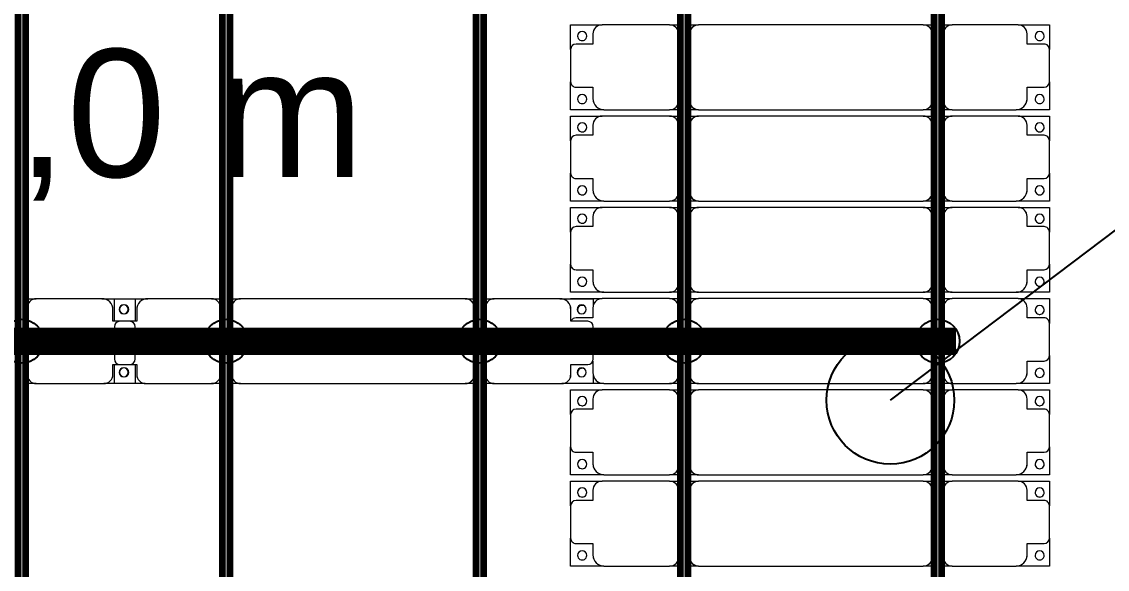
# Model space of a CAD drawing. Header units: millimetres. Extents: x 312848 to 517332, y -142134 to -35114.
# Drawn here: x 394305 to 400254, y -104578 to -101578 of the extents above; entities that cross this region are included whole.
import ezdxf

# ---------------------------------------------------------------- set-up
doc = ezdxf.new("R2010")
doc.units = ezdxf.units.MM
for name, color, linetype, lineweight in [('A-ANNO-DIMS', 211, 'Continuous', 9), ('A-ANNO-DIMS-500', 211, 'Continuous', 9), ('A-GENM', 13, 'Continuous', 9), ('S-BEAM', 12, 'Continuous', 9)]:
    doc.layers.add(name, color=color, linetype=linetype, lineweight=lineweight)
for name, color, linetype in [('GC-BICH NEO', 6, 'Continuous'), ('GC-DAY NEO', 5, 'Continuous'), ('GC-GHI CHU', 2, 'Continuous'), ('GC-HOP 40x60 GIA CUONG', 1, 'Continuous')]:
    doc.layers.add(name, color=color, linetype=linetype)
doc.styles.add('GC_VN', font='arial.ttf')
doc.styles.add('Trebuchet MS', font='trebuc.ttf', dxfattribs={"width": 0.8, "height": 1500})
doc.dimstyles.new('Arc_Length_-_3mm_Trebuchet_MS_3', dxfattribs={"dimscale": 304.8, "dimtxt": 1546.42636, "dimasz": 1.64042, "dimexe": 2.46063, "dimexo": 2.46063, "dimgap": 0.492126, "dimtad": 1, "dimdec": 0, "dimrnd": 10, "dimzin": 0, "dimdsep": 46, "dimtxsty": 'Trebuchet MS', "dimblk1": 'OBLIQUE', "dimblk2": 'OBLIQUE', "dimsah": 1, "dimcen": 0.09, "dimdle": 1.64042, "dimazin": 0, "dimtfac": 1, "dimtdec": 4, "dimtix": 1, "dimtmove": 0, "dimatfit": 3, "dimfxl": 1, "dimtvp": 1, "dimtfill": 1, "dimtolj": 1, "dimtzin": 0, "dimarcsym": 2})

# ---------------------------------------------------------------- blocks, each defined once
blk = doc.blocks.new('Dai phao do pin - DẢI PHAO ĐỠ PIN-67477-KHUNG KẾT CẤU BÈ PIN 3')
at = {"layer": 'A-GENM', "color": 7}
for p, q in [((65970, 241.6), (66029.7, 241.6)), ((66389.7, 241.6), (66029.7, 241.6)), ((66389.7, 241.6), (66572.2, 241.6)), ((66457.8, 241.6), (66640.3, 241.6)), ((66457.8, 118.2), (66457.8, 241.6)), ((66572.2, 241.6), (66572.2, 118.2)), ((66990.3, 241.6), (66640.3, 241.6)), ((66990.3, 241.6), (67050, 241.6)), ((67090, 241.6), (67149.7, 241.6)), ((68380.3, 241.6), (67149.7, 241.6)), ((68380.3, 241.6), (68440, 241.6)), ((68480, 241.6), (68539.7, 241.6)), ((68899.7, 241.6), (68539.7, 241.6)), ((68899.7, 241.6), (69082.2, 241.6)), ((69082.2, 241.6), (69082.2, 196.5)), ((65979.7, 191.6), (65979.7, -173.4)), ((66449.7, 118.2), (66449.7, 181.6)), ((66580.3, 181.6), (66580.3, 118.2)), ((67040.3, -173.4), (67040.3, 191.6)), ((67099.7, 191.6), (67099.7, -173.4)), ((68430.3, -173.4), (68430.3, 191.6)), ((68489.7, 191.6), (68489.7, -173.4)), ((68959.7, 118.2), (68959.7, 181.6)), ((66542.2, 118.2), (66449.7, 118.2)), ((66457.8, 88.2), (66457.8, -88.2)), ((66580.3, 118.2), (66487.8, 118.2)), ((66572.2, -88.2), (66572.2, 88.2)), ((69052.2, 118.2), (68959.7, 118.2)), ((69082.2, -88.2), (69082.2, 88.2)), ((66449.7, -173.4), (66449.7, -118.2)), ((66449.7, -118.2), (66542.2, -118.2)), ((66457.8, -223.4), (66457.8, -118.2)), ((66487.8, -118.2), (66580.3, -118.2)), ((66572.2, -118.2), (66572.2, -223.4)), ((66580.3, -118.2), (66580.3, -173.4)), ((68959.7, -173.4), (68959.7, -118.2)), ((68959.7, -118.2), (69052.2, -118.2)), ((69082.2, -169.7), (69082.2, -223.4)), ((66029.7, -223.4), (65970, -223.4)), ((66029.7, -223.4), (66399.7, -223.4)), ((66572.2, -223.4), (66399.7, -223.4)), ((66626.5, -223.4), (66457.8, -223.4)), ((66630.3, -223.4), (66990.3, -223.4)), ((67050, -223.4), (66990.3, -223.4)), ((67149.7, -223.4), (67090, -223.4)), ((67149.7, -223.4), (68380.3, -223.4)), ((68440, -223.4), (68380.3, -223.4)), ((68539.7, -223.4), (68480, -223.4)), ((68539.7, -223.4), (68909.7, -223.4)), ((69082.2, -223.4), (68909.7, -223.4))]:
    blk.add_line(p, q, dxfattribs=at)
for centre, radius, start, end in [((66029.7, 191.6), 50, 90, 180), ((66389.7, 181.6), 60, 0, 90), ((66640.3, 181.6), 60, 90, 180), ((66990.3, 191.6), 50, 0, 90), ((67149.7, 191.6), 50, 90, 180), ((67149.7, 191.6), 50, 105, 180), ((68380.3, 191.6), 50, 0, 90), ((68380.3, 191.6), 50, 15, 90), ((68539.7, 191.6), 50, 90, 180), ((68899.7, 181.6), 60, 360, 90), ((66029.7, 191.6), 50, 135, 180), ((66389.7, 181.6), 60, 0, 30), ((66508.6, 183.2), 25, 0, 180), ((66508.6, 183.2), 25, 180, 0), ((66511.4, 183.2), 25, 0, 180), ((66511.4, 183.2), 25, 180, 360), ((66640.3, 181.6), 60, 150, 180), ((66990.3, 191.6), 50, 0, 45), ((68539.7, 191.6), 50, 135, 180), ((68899.7, 181.6), 60, 360, 30), ((69018.6, 183.2), 25, 0, 180), ((69018.6, 183.2), 25, 180, 0), ((66487.8, 88.2), 30, 90, 180), ((66542.2, 88.2), 30, 0, 90), ((69052.2, 88.2), 30, 0, 90), ((66487.8, -88.2), 30, 180, 270), ((66542.2, -88.2), 30, 270, 0), ((69052.2, -88.2), 30, 270, 0), ((69052.2, -88.2), 30, 300, 330), ((66029.7, -173.4), 50, 180, 270), ((66029.7, -173.4), 50, 180, 225), ((66399.7, -173.4), 50, 270, 0), ((66399.7, -173.4), 50, 315, 0), ((66508.6, -161.8), 25, 0, 180), ((66508.6, -161.8), 25, 180, 360), ((66511.4, -161.8), 25, 0, 180), ((66511.4, -161.8), 25, 180, 0), ((66630.3, -173.4), 50, 180, 270), ((66630.3, -173.4), 50, 180, 225), ((66990.3, -173.4), 50, 270, 0), ((66990.3, -173.4), 50, 315, 0), ((67149.7, -173.4), 50, 180, 270), ((67149.7, -173.4), 50, 180, 270), ((68380.3, -173.4), 50, 270, 0), ((68380.3, -173.4), 50, 285, 0), ((68539.7, -173.4), 50, 180, 270), ((68539.7, -173.4), 50, 180, 225), ((68909.7, -173.4), 50, 270, 0), ((68909.7, -173.4), 50, 315, 0), ((69018.6, -161.8), 25, 0, 180), ((69018.6, -161.8), 25, 180, 0)]:
    blk.add_arc(centre, radius, start, end, dxfattribs=at)
blk = doc.blocks.new('Dải phao đi lại kèm đỡ invester - DẢI PHAO ĐI LẠI-V20-KHUNG KẾT CẤU BÈ PIN 3')
at = {"layer": 'A-GENM', "color": 7}
for p, q in [((28758.4, 1312.2), (28911.8, 1312.2)), ((28758.4, 1129.7), (28758.4, 1312.2)), ((29088.2, 1312.2), (28911.8, 1312.2)), ((29088.2, 1312.2), (29223.4, 1312.2)), ((29223.4, 1312.2), (29223.4, 1139.7)), ((29258.4, 1312.2), (29411.8, 1312.2)), ((29258.4, 1129.7), (29258.4, 1312.2)), ((29588.2, 1312.2), (29411.8, 1312.2)), ((29588.2, 1312.2), (29723.4, 1312.2)), ((29723.4, 1312.2), (29723.4, 1139.7)), ((29794.6, 1312.2), (29803.5, 1312.2)), ((30169.7, 1312.2), (30176.8, 1312.2)), ((30223.4, 1312.2), (30223.4, 1139.7)), ((30258.4, 1312.2), (30411.8, 1312.2)), ((30258.4, 1129.7), (30258.4, 1312.2)), ((30588.2, 1312.2), (30411.8, 1312.2)), ((30588.2, 1312.2), (30723.4, 1312.2)), ((30723.4, 1312.2), (30723.4, 1139.7)), ((30758.4, 1312.2), (30911.8, 1312.2)), ((30758.4, 1129.7), (30758.4, 1312.2)), ((31088.2, 1312.2), (30911.8, 1312.2)), ((31088.2, 1312.2), (31223.4, 1312.2)), ((31223.4, 1312.2), (31223.4, 1139.7)), ((31258.4, 1312.2), (31411.8, 1312.2)), ((31258.4, 1129.7), (31258.4, 1312.2)), ((31588.2, 1312.2), (31411.8, 1312.2)), ((31588.2, 1312.2), (31723.4, 1312.2)), ((31723.4, 1312.2), (31723.4, 1139.7)), ((28881.8, 1282.2), (28881.8, 1189.7)), ((29118.2, 1189.7), (29118.2, 1282.2)), ((29381.8, 1282.2), (29381.8, 1189.7)), ((29618.2, 1189.7), (29618.2, 1282.2)), ((30118.2, 1189.7), (30118.2, 1282.2)), ((30381.8, 1282.2), (30381.8, 1189.7)), ((30618.2, 1189.7), (30618.2, 1282.2)), ((30881.8, 1282.2), (30881.8, 1189.7)), ((31118.2, 1189.7), (31118.2, 1282.2)), ((31381.8, 1282.2), (31381.8, 1189.7)), ((31618.2, 1189.7), (31618.2, 1282.2)), ((28881.8, 1189.7), (28818.4, 1189.7)), ((29173.4, 1189.7), (29118.2, 1189.7)), ((29223.4, 769.7), (29223.4, 1139.7)), ((29381.8, 1189.7), (29318.4, 1189.7)), ((29673.4, 1189.7), (29618.2, 1189.7)), ((29723.4, 769.7), (29723.4, 1139.7)), ((29758.4, 1129.7), (29758.4, 1188.8)), ((29881.8, 1189.7), (29818.4, 1189.7)), ((30173.4, 1189.7), (30118.2, 1189.7)), ((30223.4, 769.7), (30223.4, 1139.7)), ((30381.8, 1189.7), (30318.4, 1189.7)), ((30673.4, 1189.7), (30618.2, 1189.7)), ((30723.4, 769.7), (30723.4, 1139.7)), ((30881.8, 1189.7), (30818.4, 1189.7)), ((31173.4, 1189.7), (31118.2, 1189.7)), ((31223.4, 769.7), (31223.4, 1139.7)), ((31381.8, 1189.7), (31318.4, 1189.7)), ((31673.4, 1189.7), (31618.2, 1189.7)), ((31723.4, 769.7), (31723.4, 1139.7)), ((28758.4, 1129.7), (28758.4, 769.7)), ((29258.4, 1129.7), (29258.4, 769.7)), ((29758.4, 1129.7), (29758.4, 769.7)), ((30258.4, 1129.7), (30258.4, 769.7)), ((30758.4, 1129.7), (30758.4, 769.7)), ((31258.4, 1129.7), (31258.4, 769.7)), ((28758.4, 710), (28758.4, 769.7)), ((28808.4, 719.7), (29173.4, 719.7)), ((29223.4, 769.7), (29223.4, 710)), ((29258.4, 710), (29258.4, 769.7)), ((29308.4, 719.7), (29673.4, 719.7)), ((29723.4, 769.7), (29723.4, 710)), ((29758.4, 710), (29758.4, 769.7)), ((29808.4, 719.7), (30173.4, 719.7)), ((30223.4, 769.7), (30223.4, 710)), ((30258.4, 710), (30258.4, 769.7)), ((30308.4, 719.7), (30673.4, 719.7)), ((30723.4, 769.7), (30723.4, 710)), ((30758.4, 710), (30758.4, 769.7)), ((30808.4, 719.7), (31173.4, 719.7)), ((31223.4, 769.7), (31223.4, 710)), ((31258.4, 710), (31258.4, 769.7)), ((31308.4, 719.7), (31673.4, 719.7)), ((31723.4, 769.7), (31723.4, 710)), ((28758.4, 610.3), (28758.4, 670)), ((29173.4, 660.3), (28808.4, 660.3)), ((29223.4, 670), (29223.4, 610.3)), ((29258.4, 610.3), (29258.4, 670)), ((29673.4, 660.3), (29308.4, 660.3)), ((29723.4, 670), (29723.4, 610.3)), ((29758.4, 610.3), (29758.4, 670)), ((30173.4, 660.3), (29808.4, 660.3)), ((30223.4, 670), (30223.4, 610.3)), ((30258.4, 610.3), (30258.4, 670)), ((30673.4, 660.3), (30308.4, 660.3)), ((30723.4, 670), (30723.4, 610.3)), ((30758.4, 610.3), (30758.4, 670)), ((31173.4, 660.3), (30808.4, 660.3)), ((31223.4, 670), (31223.4, 610.3)), ((31258.4, 610.3), (31258.4, 670)), ((31673.4, 660.3), (31308.4, 660.3)), ((31723.4, 670), (31723.4, 610.3)), ((28758.4, 610.3), (28758.4, -620.3)), ((29223.4, -620.3), (29223.4, 610.3)), ((29258.4, 610.3), (29258.4, -620.3)), ((29723.4, -620.3), (29723.4, 610.3)), ((29758.4, 610.3), (29758.4, -620.3)), ((30223.4, -620.3), (30223.4, 610.3)), ((30258.4, 610.3), (30258.4, -620.3)), ((30723.4, -620.3), (30723.4, 610.3)), ((30758.4, 610.3), (30758.4, -620.3)), ((31223.4, -620.3), (31223.4, 610.3)), ((31258.4, 610.3), (31258.4, -620.3)), ((31723.4, -620.3), (31723.4, 610.3)), ((28758.4, -680), (28758.4, -620.3)), ((29223.4, -620.3), (29223.4, -680)), ((29258.4, -680), (29258.4, -620.3)), ((29723.4, -620.3), (29723.4, -680)), ((29758.4, -680), (29758.4, -620.3)), ((30223.4, -620.3), (30223.4, -680)), ((30258.4, -680), (30258.4, -620.3)), ((30723.4, -620.3), (30723.4, -680)), ((30758.4, -680), (30758.4, -620.3)), ((31223.4, -620.3), (31223.4, -680)), ((31258.4, -680), (31258.4, -620.3)), ((31723.4, -620.3), (31723.4, -680)), ((28808.4, -670.3), (29173.4, -670.3)), ((29308.4, -670.3), (29673.4, -670.3)), ((29808.4, -670.3), (30173.4, -670.3)), ((30308.4, -670.3), (30673.4, -670.3)), ((30808.4, -670.3), (31173.4, -670.3)), ((31308.4, -670.3), (31673.4, -670.3)), ((28758.4, -779.7), (28758.4, -720)), ((29173.4, -729.7), (28808.4, -729.7)), ((29223.4, -720), (29223.4, -779.7)), ((29258.4, -779.7), (29258.4, -720)), ((29673.4, -729.7), (29308.4, -729.7)), ((29723.4, -720), (29723.4, -779.7)), ((29758.4, -779.7), (29758.4, -720)), ((30173.4, -729.7), (29808.4, -729.7)), ((30223.4, -720), (30223.4, -779.7)), ((30258.4, -779.7), (30258.4, -720)), ((30673.4, -729.7), (30308.4, -729.7)), ((30723.4, -720), (30723.4, -779.7)), ((30758.4, -779.7), (30758.4, -720)), ((31173.4, -729.7), (30808.4, -729.7)), ((31223.4, -720), (31223.4, -779.7)), ((31258.4, -779.7), (31258.4, -720)), ((31673.4, -729.7), (31308.4, -729.7)), ((31723.4, -720), (31723.4, -779.7)), ((28758.4, -779.7), (28758.4, -1129.7)), ((29223.4, -1139.7), (29223.4, -779.7)), ((29258.4, -779.7), (29258.4, -1129.7)), ((29723.4, -1139.7), (29723.4, -779.7)), ((29758.4, -779.7), (29758.4, -1129.7)), ((30223.4, -1139.7), (30223.4, -779.7)), ((30258.4, -779.7), (30258.4, -1129.7)), ((30723.4, -1139.7), (30723.4, -779.7)), ((30758.4, -779.7), (30758.4, -1129.7)), ((31223.4, -1139.7), (31223.4, -779.7)), ((31258.4, -779.7), (31258.4, -1129.7)), ((31723.4, -1139.7), (31723.4, -779.7)), ((28758.4, -1312.2), (28758.4, -1129.7)), ((29258.4, -1312.2), (29258.4, -1129.7)), ((29758.4, -1312.2), (29758.4, -1129.7)), ((30258.4, -1312.2), (30258.4, -1129.7)), ((30758.4, -1312.2), (30758.4, -1129.7)), ((31258.4, -1312.2), (31258.4, -1129.7)), ((28818.4, -1189.7), (28881.8, -1189.7)), ((28881.8, -1189.7), (28881.8, -1282.2)), ((29118.2, -1282.2), (29118.2, -1189.7)), ((29118.2, -1189.7), (29173.4, -1189.7)), ((29223.4, -1139.7), (29223.4, -1312.2)), ((29318.4, -1189.7), (29381.8, -1189.7)), ((29381.8, -1189.7), (29381.8, -1282.2)), ((29618.2, -1282.2), (29618.2, -1189.7)), ((29618.2, -1189.7), (29673.4, -1189.7)), ((29723.4, -1139.7), (29723.4, -1312.2)), ((29818.4, -1189.7), (29881.8, -1189.7)), ((29881.8, -1189.7), (29881.8, -1282.2)), ((30118.2, -1282.2), (30118.2, -1189.7)), ((30118.2, -1189.7), (30173.4, -1189.7)), ((30223.4, -1139.7), (30223.4, -1312.2)), ((30318.4, -1189.7), (30381.8, -1189.7)), ((30381.8, -1189.7), (30381.8, -1282.2)), ((30618.2, -1282.2), (30618.2, -1189.7)), ((30618.2, -1189.7), (30673.4, -1189.7)), ((30723.4, -1139.7), (30723.4, -1312.2)), ((30818.4, -1189.7), (30881.8, -1189.7)), ((30881.8, -1189.7), (30881.8, -1282.2)), ((31118.2, -1282.2), (31118.2, -1189.7)), ((31118.2, -1189.7), (31173.4, -1189.7)), ((31223.4, -1139.7), (31223.4, -1312.2)), ((31318.4, -1189.7), (31381.8, -1189.7)), ((31381.8, -1189.7), (31381.8, -1282.2)), ((31618.2, -1282.2), (31618.2, -1189.7)), ((31618.2, -1189.7), (31673.4, -1189.7)), ((31723.4, -1139.7), (31723.4, -1312.2)), ((28911.8, -1312.2), (28758.4, -1312.2)), ((28911.8, -1312.2), (29088.2, -1312.2)), ((29223.4, -1312.2), (29088.2, -1312.2)), ((29411.8, -1312.2), (29258.4, -1312.2)), ((29411.8, -1312.2), (29588.2, -1312.2)), ((29723.4, -1312.2), (29588.2, -1312.2)), ((29911.8, -1312.2), (29758.4, -1312.2)), ((29911.8, -1312.2), (30088.2, -1312.2)), ((30223.4, -1312.2), (30088.2, -1312.2)), ((30411.8, -1312.2), (30258.4, -1312.2)), ((30411.8, -1312.2), (30588.2, -1312.2)), ((30723.4, -1312.2), (30588.2, -1312.2)), ((30911.8, -1312.2), (30758.4, -1312.2)), ((30911.8, -1312.2), (31088.2, -1312.2)), ((31223.4, -1312.2), (31088.2, -1312.2)), ((31411.8, -1312.2), (31258.4, -1312.2)), ((31411.8, -1312.2), (31588.2, -1312.2)), ((31723.4, -1312.2), (31588.2, -1312.2))]:
    blk.add_line(p, q, dxfattribs=at)
for centre, radius, start, end in [((28911.8, 1282.2), 30, 90, 180), ((28911.8, 1282.2), 30, 90, 150), ((29088.2, 1282.2), 30, 0, 90), ((29088.2, 1282.2), 30, 30, 90), ((29411.8, 1282.2), 30, 90, 180), ((29411.8, 1282.2), 30, 90, 150), ((29588.2, 1282.2), 30, 0, 90), ((29588.2, 1282.2), 30, 30, 90), ((30411.8, 1282.2), 30, 90, 180), ((30411.8, 1282.2), 30, 90, 150), ((30588.2, 1282.2), 30, 0, 90), ((30588.2, 1282.2), 30, 30, 90), ((30911.8, 1282.2), 30, 90, 180), ((30911.8, 1282.2), 30, 90, 150), ((31088.2, 1282.2), 30, 0, 90), ((31088.2, 1282.2), 30, 30, 90), ((31411.8, 1282.2), 30, 90, 180), ((31411.8, 1282.2), 30, 90, 150), ((31588.2, 1282.2), 30, 0, 90), ((31588.2, 1282.2), 30, 30, 90), ((28816.8, 1248.6), 25, 90, 270), ((28816.8, 1248.6), 25, 270, 90), ((29161.8, 1248.6), 25, 90, 270), ((29161.8, 1248.6), 25, 270, 90), ((29316.8, 1248.6), 25, 90, 270), ((29316.8, 1248.6), 25, 270, 90), ((29661.8, 1248.6), 25, 90, 270), ((29661.8, 1248.6), 25, 270, 90), ((29816.8, 1248.6), 25, 90, 120), ((29816.8, 1248.6), 25, 330, 90), ((30088.2, 1282.2), 30, 0, 60), ((30161.8, 1248.6), 25, 90, 120), ((30161.8, 1248.6), 25, 330, 90), ((30316.8, 1248.6), 25, 90, 270), ((30316.8, 1248.6), 25, 270, 90), ((30661.8, 1248.6), 25, 90, 270), ((30661.8, 1248.6), 25, 270, 90), ((30816.8, 1248.6), 25, 90, 270), ((30816.8, 1248.6), 25, 270, 90), ((31161.8, 1248.6), 25, 90, 270), ((31161.8, 1248.6), 25, 270, 90), ((31316.8, 1248.6), 25, 90, 270), ((31316.8, 1248.6), 25, 270, 90), ((31661.8, 1248.6), 25, 90, 270), ((31661.8, 1248.6), 25, 270, 90), ((29161.8, 1248.6), 25, 180, 195), ((29661.8, 1248.6), 25, 180, 195), ((30661.8, 1248.6), 25, 180, 195), ((31161.8, 1248.6), 25, 180, 195), ((31661.8, 1248.6), 25, 180, 195), ((28818.4, 1129.7), 60, 90, 180), ((28818.4, 1129.7), 60, 90, 120), ((29173.4, 1139.7), 50, 0, 90), ((29173.4, 1139.7), 50, 45, 90), ((29318.4, 1129.7), 60, 90, 180), ((29318.4, 1129.7), 60, 90, 120), ((29673.4, 1139.7), 50, 0, 90), ((29673.4, 1139.7), 50, 45, 90), ((29818.4, 1129.7), 60, 90, 180), ((29818.4, 1129.7), 60, 105, 120), ((30173.4, 1139.7), 50, 0, 90), ((30173.4, 1139.7), 50, 45, 75), ((30318.4, 1129.7), 60, 90, 180), ((30318.4, 1129.7), 60, 90, 120), ((30673.4, 1139.7), 50, 360, 90), ((30673.4, 1139.7), 50, 45, 90), ((30818.4, 1129.7), 60, 90, 180), ((30818.4, 1129.7), 60, 90, 120), ((31173.4, 1139.7), 50, 0, 90), ((31173.4, 1139.7), 50, 45, 90), ((31318.4, 1129.7), 60, 90, 180), ((31318.4, 1129.7), 60, 90, 120), ((31673.4, 1139.7), 50, 0, 90), ((31673.4, 1139.7), 50, 45, 90), ((28808.4, 769.7), 50, 180, 270), ((28808.4, 769.7), 50, 225, 270), ((29173.4, 769.7), 50, 270, 0), ((29173.4, 769.7), 50, 270, 315), ((29308.4, 769.7), 50, 180, 270), ((29308.4, 769.7), 50, 225, 270), ((29673.4, 769.7), 50, 270, 0), ((29673.4, 769.7), 50, 270, 315), ((29808.4, 769.7), 50, 180, 270), ((29808.4, 769.7), 50, 225, 270), ((30173.4, 769.7), 50, 270, 0), ((30173.4, 769.7), 50, 270, 315), ((30308.4, 769.7), 50, 180, 270), ((30308.4, 769.7), 50, 225, 270), ((30673.4, 769.7), 50, 270, 0), ((30673.4, 769.7), 50, 270, 315), ((30808.4, 769.7), 50, 180, 270), ((30808.4, 769.7), 50, 225, 270), ((31173.4, 769.7), 50, 270, 360), ((31173.4, 769.7), 50, 270, 315), ((31308.4, 769.7), 50, 180, 270), ((31308.4, 769.7), 50, 225, 270), ((31673.4, 769.7), 50, 270, 0), ((31673.4, 769.7), 50, 270, 315), ((28808.4, 610.3), 50, 90, 180), ((28808.4, 610.3), 50, 105, 180), ((29173.4, 610.3), 50, 0, 90), ((29173.4, 610.3), 50, 15, 90), ((29308.4, 610.3), 50, 90, 180), ((29308.4, 610.3), 50, 105, 180), ((29673.4, 610.3), 50, 360, 90), ((29673.4, 610.3), 50, 15, 90), ((29808.4, 610.3), 50, 90, 180), ((29808.4, 610.3), 50, 105, 180), ((30173.4, 610.3), 50, 360, 90), ((30173.4, 610.3), 50, 15, 90), ((30308.4, 610.3), 50, 90, 180), ((30308.4, 610.3), 50, 105, 180), ((30673.4, 610.3), 50, 360, 90), ((30673.4, 610.3), 50, 15, 90), ((30808.4, 610.3), 50, 90, 180), ((30808.4, 610.3), 50, 105, 180), ((31173.4, 610.3), 50, 0, 90), ((31173.4, 610.3), 50, 15, 90), ((31308.4, 610.3), 50, 90, 180), ((31308.4, 610.3), 50, 105, 180), ((31673.4, 610.3), 50, 360, 90), ((31673.4, 610.3), 50, 15, 90), ((28808.4, -620.3), 50, 180, 270), ((28808.4, -620.3), 50, 195, 270), ((29173.4, -620.3), 50, 270, 0), ((29173.4, -620.3), 50, 270, 0), ((29308.4, -620.3), 50, 180, 270), ((29308.4, -620.3), 50, 195, 270), ((29673.4, -620.3), 50, 270, 0), ((29673.4, -620.3), 50, 270, 0), ((29808.4, -620.3), 50, 180, 270), ((29808.4, -620.3), 50, 195, 270), ((30173.4, -620.3), 50, 270, 0), ((30173.4, -620.3), 50, 270, 0), ((30308.4, -620.3), 50, 180, 270), ((30308.4, -620.3), 50, 195, 270), ((30673.4, -620.3), 50, 270, 0), ((30673.4, -620.3), 50, 270, 0), ((30808.4, -620.3), 50, 180, 270), ((30808.4, -620.3), 50, 195, 236.03519), ((31173.4, -620.3), 50, 270, 0), ((31173.4, -620.3), 50, 270, 0), ((31308.4, -620.3), 50, 180, 270), ((31308.4, -620.3), 50, 195, 270), ((31673.4, -620.3), 50, 270, 0), ((31673.4, -620.3), 50, 270, 0), ((30808.4, -620.3), 50, 240, 270), ((28808.4, -779.7), 50, 90, 180), ((28808.4, -779.7), 50, 90, 135), ((29173.4, -779.7), 50, 0, 90), ((29173.4, -779.7), 50, 45, 90), ((29308.4, -779.7), 50, 90, 180), ((29308.4, -779.7), 50, 90, 135), ((29673.4, -779.7), 50, 0, 90), ((29673.4, -779.7), 50, 45, 90), ((29808.4, -779.7), 50, 90, 180), ((29808.4, -779.7), 50, 90, 135), ((30173.4, -779.7), 50, 360, 90), ((30173.4, -779.7), 50, 45, 90), ((30308.4, -779.7), 50, 90, 180), ((30308.4, -779.7), 50, 90, 135), ((30673.4, -779.7), 50, 360, 90), ((30673.4, -779.7), 50, 45, 90), ((30808.4, -779.7), 50, 90, 180), ((30808.4, -779.7), 50, 90, 135), ((31173.4, -779.7), 50, 0, 90), ((31173.4, -779.7), 50, 45, 90), ((31308.4, -779.7), 50, 90, 180), ((31308.4, -779.7), 50, 90, 135), ((31673.4, -779.7), 50, 0, 90), ((31673.4, -779.7), 50, 45, 90), ((28818.4, -1129.7), 60, 180, 270), ((29318.4, -1129.7), 60, 180, 270), ((29818.4, -1129.7), 60, 180, 270), ((30318.4, -1129.7), 60, 180, 270), ((30818.4, -1129.7), 60, 180, 270), ((31318.4, -1129.7), 60, 180, 270), ((28818.4, -1129.7), 60, 240, 270), ((29173.4, -1139.7), 50, 270, 360), ((29173.4, -1139.7), 50, 270, 315), ((29318.4, -1129.7), 60, 240, 270), ((29673.4, -1139.7), 50, 270, 360), ((29673.4, -1139.7), 50, 270, 315), ((29818.4, -1129.7), 60, 240, 270), ((30173.4, -1139.7), 50, 270, 0), ((30173.4, -1139.7), 50, 270, 315), ((30318.4, -1129.7), 60, 240, 270), ((30673.4, -1139.7), 50, 270, 360), ((30673.4, -1139.7), 50, 270, 315), ((30818.4, -1129.7), 60, 240, 270), ((31173.4, -1139.7), 50, 270, 360), ((31173.4, -1139.7), 50, 270, 315), ((31318.4, -1129.7), 60, 240, 270), ((31673.4, -1139.7), 50, 270, 360), ((31673.4, -1139.7), 50, 270, 315), ((28816.8, -1258.6), 25, 90, 270), ((28816.8, -1258.6), 25, 270, 90), ((29161.8, -1258.6), 25, 90, 270), ((29161.8, -1258.6), 25, 270, 90), ((29316.8, -1258.6), 25, 90, 270), ((29316.8, -1258.6), 25, 270, 90), ((29661.8, -1258.6), 25, 90, 270), ((29661.8, -1258.6), 25, 270, 90), ((29816.8, -1258.6), 25, 90, 270), ((29816.8, -1258.6), 25, 270, 90), ((30161.8, -1258.6), 25, 90, 270), ((30161.8, -1258.6), 25, 270, 90), ((30316.8, -1258.6), 25, 90, 270), ((30316.8, -1258.6), 25, 270, 90), ((30661.8, -1258.6), 25, 90, 270), ((30661.8, -1258.6), 25, 270, 90), ((30816.8, -1258.6), 25, 90, 270), ((30816.8, -1258.6), 25, 270, 90), ((31161.8, -1258.6), 25, 90, 270), ((31161.8, -1258.6), 25, 270, 90), ((31316.8, -1258.6), 25, 90, 270), ((31316.8, -1258.6), 25, 270, 90), ((31661.8, -1258.6), 25, 90, 270), ((31661.8, -1258.6), 25, 270, 90), ((28911.8, -1282.2), 30, 180, 270), ((28911.8, -1282.2), 30, 210, 270), ((29088.2, -1282.2), 30, 270, 0), ((29088.2, -1282.2), 30, 270, 330), ((29161.8, -1258.6), 25, 165, 180), ((29411.8, -1282.2), 30, 180, 270), ((29411.8, -1282.2), 30, 210, 270), ((29588.2, -1282.2), 30, 270, 0), ((29588.2, -1282.2), 30, 270, 330), ((29661.8, -1258.6), 25, 165, 180), ((29911.8, -1282.2), 30, 180, 270), ((29911.8, -1282.2), 30, 210, 270), ((30088.2, -1282.2), 30, 270, 0), ((30088.2, -1282.2), 30, 270, 330), ((30161.8, -1258.6), 25, 165, 180), ((30411.8, -1282.2), 30, 180, 270), ((30411.8, -1282.2), 30, 210, 270), ((30588.2, -1282.2), 30, 270, 0), ((30588.2, -1282.2), 30, 270, 330), ((30661.8, -1258.6), 25, 165, 180), ((30911.8, -1282.2), 30, 180, 270), ((30911.8, -1282.2), 30, 210, 270), ((31088.2, -1282.2), 30, 270, 0), ((31088.2, -1282.2), 30, 270, 330), ((31161.8, -1258.6), 25, 165, 180), ((31411.8, -1282.2), 30, 180, 270), ((31411.8, -1282.2), 30, 210, 270), ((31588.2, -1282.2), 30, 270, 0), ((31588.2, -1282.2), 30, 270, 330), ((31661.8, -1258.6), 25, 165, 180)]:
    blk.add_arc(centre, radius, start, end, dxfattribs=at)
blk = doc.blocks.new('Dầm C52 - Dầm C52-66353-KHUNG KẾT CẤU BÈ PIN 3')
at = {"layer": 'S-BEAM', "lineweight": 140}
blk.add_hatch(color=1, dxfattribs=at).paths.add_polyline_path([(-45616.3, 20), (-45616.3, -20), (45616.3, -20), (45616.3, 20), (-45569, 20)])
at = {"layer": 'S-BEAM', "color": 1, "lineweight": 140}
for p, q in [((-45616.3, 20), (45616.3, 20)), ((45616.3, -20), (-45616.3, -20))]:
    blk.add_line(p, q, dxfattribs=at)
blk = doc.blocks.new('Dầm C52 - Dầm C52-V13-KHUNG KẾT CẤU BÈ PIN 3')
at = {"layer": 'S-BEAM', "lineweight": 140}
blk.add_hatch(color=1, dxfattribs=at).paths.add_polyline_path([(-45616.3, 20), (-45616.3, -20), (45616.3, -20), (45616.3, 20), (-45569, 20)])
at = {"layer": 'S-BEAM', "color": 1, "lineweight": 140}
for p, q in [((-45616.3, 20), (45616.3, 20)), ((45616.3, -20), (-45616.3, -20))]:
    blk.add_line(p, q, dxfattribs=at)
blk = doc.blocks.new('be pin 3_rvt-1-KHUNG KẾT CẤU BÈ PIN 3')
at = {"layer": 'A-GENM', "color": 4, "lineweight": 25, "rotation": 90.00000000000026}
blk.add_blockref('Dải phao đi lại kèm đỡ invester - DẢI PHAO ĐI LẠI-V20-KHUNG KẾT CẤU BÈ PIN 3', (398624.7, -133318.6), dxfattribs=at)
at = {"layer": 'A-GENM', "color": 4, "lineweight": 25}
blk.add_blockref('Dai phao do pin - DẢI PHAO ĐỠ PIN-67477-KHUNG KẾT CẤU BÈ PIN 3', (328354.7, -103337.3), dxfattribs=at)
at = {"layer": 'S-BEAM', "color": 4, "lineweight": 25, "rotation": 89.99999999999962}
for name, p in [('Dầm C52 - Dầm C52-V13-KHUNG KẾT CẤU BÈ PIN 3', (394304.7, -88363.7)), ('Dầm C52 - Dầm C52-V13-KHUNG KẾT CẤU BÈ PIN 3', (395424.7, -88363.7)), ('Dầm C52 - Dầm C52-V13-KHUNG KẾT CẤU BÈ PIN 3', (396814.7, -88363.7)), ('Dầm C52 - Dầm C52-66353-KHUNG KẾT CẤU BÈ PIN 3', (397934.7, -88363.7)), ('Dầm C52 - Dầm C52-V13-KHUNG KẾT CẤU BÈ PIN 3', (399324.7, -88363.7))]:
    blk.add_blockref(name, p, dxfattribs=at)
blk = doc.blocks.new('DIMBLOCK5-KHUNG KẾT CẤU BÈ PIN 3')
at = {"layer": 'A-ANNO-DIMS-500', "transparency": 16777216}
for p, q in [((413167.6, -113837.3), (413167.6, -42837.3)), ((413167.6, -43337.3), (399246.1, -43337.3)), ((413167.6, -43337.3), (413917.6, -43337.3)), ((413167.6, -113337.3), (412417.6, -113337.3)), ((413167.6, -113337.3), (413564, -113337.3))]:
    blk.add_line(p, q, dxfattribs=at)
at = {"layer": 'A-ANNO-DIMS-500', "lineweight": 70, "transparency": 16777216}
for p, q in [((413167.6, -43337.3), (412917.6, -43087.3)), ((413167.6, -43337.3), (413417.6, -43587.3)), ((413167.6, -113337.3), (412917.6, -113087.3)), ((413167.6, -113337.3), (413417.6, -113587.3))]:
    blk.add_line(p, q, dxfattribs=at)
at = {"layer": 'A-ANNO-DIMS-500', "color": 0, "transparency": 16777216, "insert": (411098.2, -80303.1), "char_height": 1500, "width": 4717.911, "attachment_point": 1, "rotation": 90, "line_spacing_factor": 1.048425, "style": 'Trebuchet MS', "bg_fill": 3, "box_fill_scale": 1.25, "bg_fill_color": 256, "bg_fill_true_color": 13158600, "bg_fill_transparency": 0}
blk.add_mtext('70000', dxfattribs=at)
blk = doc.blocks.new('_Oblique')
at = {"color": 0, "linetype": 'ByBlock', "lineweight": -2}
blk.add_line((-0.5, -0.5), (0.5, 0.5), dxfattribs=at)

msp = doc.modelspace()

# ---------------------------------------------------------------- linework, layer by layer
at = {"layer": 'GC-HOP 40x60 GIA CUONG'}
for centre in [(394304.7, -103328.3), (395424.7, -103328.3), (396814.7, -103328.3), (397934.7, -103328.3)]:
    msp.add_circle(centre, 120, dxfattribs=at)

# ---------------------------------------------------------------- block references
at = {"lineweight": 5}
msp.add_blockref('be pin 3_rvt-1-KHUNG KẾT CẤU BÈ PIN 3', (0, 0), dxfattribs=at)

# ---------------------------------------------------------------- texts
at = {"layer": 'GC-GHI CHU', "style": 'GC_VN'}
msp.add_text('B3-31: 1×15,0 m', height=700, dxfattribs=at).set_placement((388924.7, -102428.3))

# ---------------------------------------------------------------- next in the draw order: dimensions: what is measured, and where the dimension line sits
at = {"layer": 'A-ANNO-DIMS'}
dim = msp.add_linear_dim(base=(413167.6, -43337.3), p1=(412814, -113337.3), p2=(398496.1, -43337.3), angle=90, dimstyle='Arc_Length_-_3mm_Trebuchet_MS_3', override={"dimpost": '<>', "dimfxl": 71449.305142}, dxfattribs=at)
dim.commit()
dim.dimension.update_dxf_attribs({"geometry": 'DIMBLOCK5-KHUNG KẾT CẤU BÈ PIN 3', "text_midpoint": (412254.4, -78337.3)})

# ---------------------------------------------------------------- next in the draw order: linework, layer by layer
at = {"layer": 'GC-BICH NEO'}
msp.add_circle((399064.9, -103651.5), 350, dxfattribs=at)
at = {"layer": 'GC-DAY NEO'}
msp.add_line((399064.9, -103651.5), (405446.6, -98827.1), dxfattribs=at)
at = {"layer": 'GC-HOP 40x60 GIA CUONG', "const_width": 150}
msp.add_lwpolyline([(384424.7, -103328.3), (399424.7, -103328.3)], dxfattribs=at)
at = {"layer": 'GC-HOP 40x60 GIA CUONG'}
msp.add_circle((399324.7, -103328.3), 120, dxfattribs=at)

doc.saveas('drawing.dxf')
